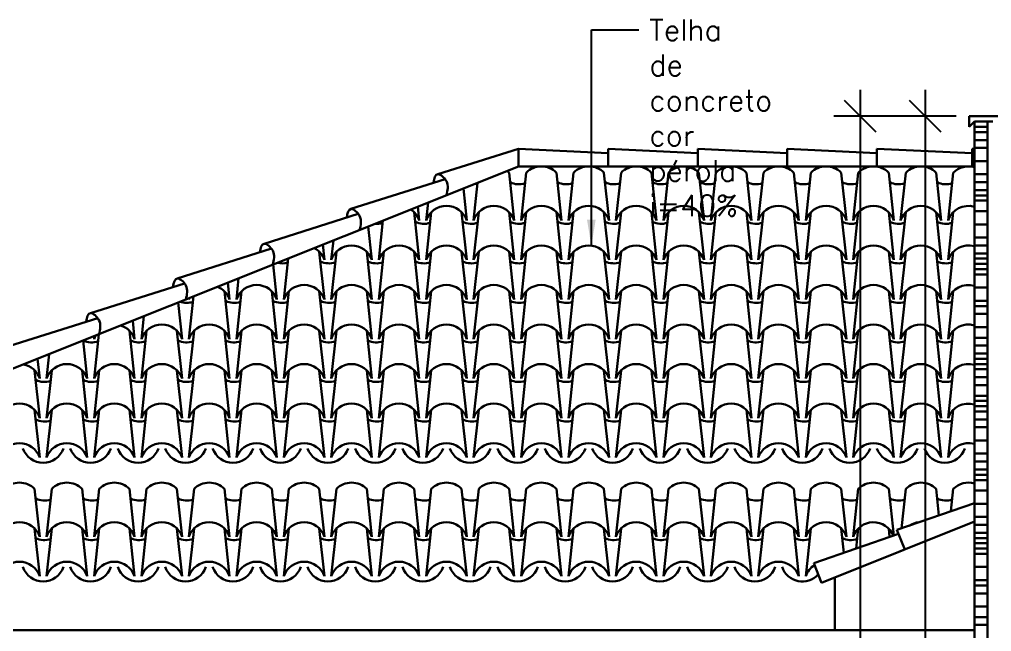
# Model space of a CAD drawing. Header units: millimetres. Extents: x -4228 to 27092, y -6721 to 984.
# Drawn here: x 5713.1 to 6081.9, y -4636.2 to -4404 of the extents above; entities that cross this region are included whole.
import ezdxf

# ---------------------------------------------------------------- set-up
doc = ezdxf.new("R2010")
doc.units = ezdxf.units.MM
doc.header["$LTSCALE"] = 50
doc.layers.get('0').update_dxf_attribs({"lineweight": 0})
for name, color, linetype in [('cobertura', 2, 'Continuous'), ('cota', 1, 'Continuous'), ('PAREDES3', 2, 'Continuous'), ('pedras', 2, 'Continuous'), ('PENA24', 24, 'Continuous'), ('QLEADER', 7, 'Continuous'), ('telhas', 3, 'Continuous')]:
    doc.layers.add(name, color=color, linetype=linetype)
doc.styles.add('ROMANS', font='romans.shx')
doc.dimstyles.new('1_50', dxfattribs={"dimscale": 0, "dimtxt": 8, "dimasz": 12, "dimexe": 10, "dimexo": 5, "dimgap": 4, "dimtad": 0, "dimdec": 0, "dimzin": 1, "dimdsep": 46, "dimtxsty": 'ROMANS', "dimblk": 'OBLIQUE', "dimcen": 10, "dimdle": 10, "dimclrd": 1, "dimclre": 1, "dimclrt": 7, "dimaunit": 1, "dimadec": 0, "dimazin": 0, "dimtm": 1e-09, "dimtfac": 1, "dimtdec": 0, "dimtmove": 2, "dimatfit": 3, "dimldrblk": 'OBLIQUE', "dimfxl": 1, "dimtolj": 1, "dimtzin": 0, "dimarcsym": 0})
doc.dimstyles.new('LEADER_50', dxfattribs={"dimscale": 0, "dimtxt": 8, "dimasz": 10, "dimexe": 10, "dimexo": 5, "dimgap": 4, "dimtad": 0, "dimdec": 0, "dimzin": 1, "dimdsep": 46, "dimtxsty": 'ROMANS', "dimcen": 10, "dimdle": 10, "dimclrd": 9, "dimclre": 9, "dimclrt": 7, "dimaunit": 1, "dimadec": 0, "dimazin": 0, "dimtm": 1e-09, "dimtfac": 1, "dimtdec": 0, "dimtmove": 2, "dimatfit": 3, "dimfxl": 1, "dimtolj": 1, "dimtzin": 0, "dimarcsym": 0})

# ---------------------------------------------------------------- blocks, each defined once
blk = doc.blocks.new('_OBLIQUE')
at = {"color": 0, "linetype": 'ByBlock'}
blk.add_line((-0.5, -0.5), (0.5, 0.5), dxfattribs=at)
blk = doc.blocks.new('*D108')
at = {"layer": 'cota', "color": 1, "linetype": 'Continuous', "lineweight": -2}
for p, q in [((6056.78, -4430.71), (6056.78, -4696.42)), ((6068.44, -4440.71), (6046.78, -4440.71)), ((6056.78, -4990.71), (6056.78, -4724.99)), ((6070.44, -4980.71), (6046.78, -4980.71))]:
    blk.add_line(p, q, dxfattribs=at)
at = {"layer": 'Defpoints', "color": 0, "linetype": 'Continuous', "lineweight": 30}
for p in [(6073.44, -4440.71), (6056.78, -4980.71), (6075.44, -4980.71)]:
    blk.add_point(p, dxfattribs=at)
at = {"layer": 'cota', "color": 1, "linetype": 'Continuous', "lineweight": -2, "xscale": 12, "yscale": 12, "zscale": 12}
for p, rotation in [((6056.78, -4440.71), 90), ((6056.78, -4980.71), 270)]:
    blk.add_blockref('_OBLIQUE', p, dxfattribs=dict(at, rotation=rotation))
at = {"layer": 'cota', "color": 7, "linetype": 'Continuous', "lineweight": 30, "insert": (6056.78, -4710.71), "char_height": 8, "attachment_point": 5, "rotation": 90, "style": 'ROMANS'}
blk.add_mtext('\\A1;540', dxfattribs=at)
blk = doc.blocks.new('*D109')
at = {"layer": 'cota', "color": 1, "linetype": 'Continuous', "lineweight": -2}
for p, q in [((6032.11, -4430.71), (6032.11, -4836.42)), ((6065.44, -4440.71), (6022.11, -4440.71)), ((6032.11, -5270.71), (6032.11, -4864.99)), ((6092.44, -5260.71), (6022.11, -5260.71))]:
    blk.add_line(p, q, dxfattribs=at)
at = {"layer": 'Defpoints', "color": 0, "linetype": 'Continuous', "lineweight": 30}
for p in [(6032.11, -4440.71), (6070.44, -4440.71), (6097.44, -5260.71)]:
    blk.add_point(p, dxfattribs=at)
at = {"layer": 'cota', "color": 1, "linetype": 'Continuous', "lineweight": -2, "xscale": 12, "yscale": 12, "zscale": 12}
for p, rotation in [((6032.11, -4440.71), 90), ((6032.11, -5260.71), 270)]:
    blk.add_blockref('_OBLIQUE', p, dxfattribs=dict(at, rotation=rotation))
at = {"layer": 'cota', "color": 7, "linetype": 'Continuous', "lineweight": 30, "insert": (6032.11, -4850.71), "char_height": 8, "attachment_point": 5, "rotation": 90, "style": 'ROMANS'}
blk.add_mtext('\\A1;820', dxfattribs=at)

msp = doc.modelspace()

# ---------------------------------------------------------------- linework, layer by layer
at = {"layer": 'cobertura', "color": 3, "linetype": 'Continuous', "lineweight": 30}
msp.add_line((6022.44, -4635.71), (5512.44, -4635.71), dxfattribs=at)
at = {"layer": 'PAREDES3', "linetype": 'Continuous', "lineweight": 30}
for p, q in [((6073.44, -4440.71), (6099.44, -4440.71)), ((6073.44, -4440.71), (6073.44, -4444.71)), ((6073.44, -4444.71), (6075.44, -4442.71)), ((6075.44, -4442.71), (6075.44, -4980.71)), ((6075.44, -4442.71), (6080.44, -4442.71)), ((6075.44, -4442.71), (6082.44, -4442.71)), ((6080.44, -4442.71), (6080.44, -4980.71)), ((6022.44, -4615.71), (6075.44, -4594.51)), ((6022.44, -4635.71), (6022.44, -4615.71)), ((6022.44, -4635.71), (6075.44, -4635.71))]:
    msp.add_line(p, q, dxfattribs=at)
at = {"layer": 'pedras', "color": 55, "linetype": 'Continuous', "lineweight": 30}
for p, q in [((6075.44, -4442.71), (6080.44, -4442.71)), ((6075.44, -4444.71), (6080.44, -4444.71)), ((6075.44, -4446.71), (6080.44, -4446.71)), ((6075.44, -4449.71), (6080.44, -4449.71)), ((6075.44, -4452.71), (6080.44, -4452.71)), ((6075.44, -4457.71), (6080.44, -4457.71)), ((6075.44, -4462.71), (6080.44, -4462.71)), ((6075.44, -4465.71), (6080.44, -4465.71)), ((6075.44, -4468.71), (6080.44, -4468.71)), ((6075.44, -4470.71), (6080.44, -4470.71)), ((6075.44, -4472.71), (6080.44, -4472.71)), ((6075.44, -4476.71), (6080.44, -4476.71)), ((6075.44, -4481.71), (6080.44, -4481.71)), ((6075.44, -4486.71), (6080.44, -4486.71)), ((6075.44, -4489.71), (6080.44, -4489.71)), ((6075.44, -4492.71), (6080.44, -4492.71)), ((6075.44, -4494.71), (6080.44, -4494.71)), ((6075.44, -4496.71), (6080.44, -4496.71)), ((6075.44, -4498.71), (6080.44, -4498.71)), ((6075.44, -4500.71), (6080.44, -4500.71)), ((6075.44, -4505.71), (6080.44, -4505.71)), ((6075.44, -4510.71), (6080.44, -4510.71)), ((6075.44, -4512.71), (6080.44, -4512.71)), ((6075.44, -4515.71), (6080.44, -4515.71)), ((6075.44, -4520.71), (6080.44, -4520.71)), ((6075.44, -4524.71), (6080.44, -4524.71)), ((6075.44, -4527.71), (6080.44, -4527.71)), ((6075.44, -4530.71), (6080.44, -4530.71)), ((6075.44, -4532.71), (6080.44, -4532.71)), ((6075.44, -4534.71), (6080.44, -4534.71)), ((6075.44, -4536.71), (6080.44, -4536.71)), ((6075.44, -4539.71), (6080.44, -4539.71)), ((6075.44, -4542.71), (6080.44, -4542.71)), ((6075.44, -4546.71), (6080.44, -4546.71)), ((6075.44, -4548.71), (6080.44, -4548.71)), ((6075.44, -4550.71), (6080.44, -4550.71)), ((6075.44, -4552.71), (6080.44, -4552.71)), ((6075.44, -4555.71), (6080.44, -4555.71)), ((6075.44, -4558.71), (6080.44, -4558.71)), ((6075.44, -4563.71), (6080.44, -4563.71)), ((6075.44, -4568.71), (6080.44, -4568.71)), ((6075.44, -4571.71), (6080.44, -4571.71)), ((6075.44, -4574.71), (6080.44, -4574.71)), ((6075.44, -4576.71), (6080.44, -4576.71)), ((6075.44, -4578.71), (6080.44, -4578.71)), ((6075.44, -4582.71), (6080.44, -4582.71)), ((6075.44, -4587.71), (6080.44, -4587.71)), ((6075.44, -4592.71), (6080.44, -4592.71)), ((6075.44, -4595.71), (6080.44, -4595.71)), ((6075.44, -4598.71), (6080.44, -4598.71)), ((6075.44, -4600.71), (6080.44, -4600.71)), ((6075.44, -4602.71), (6080.44, -4602.71)), ((6075.44, -4604.71), (6080.44, -4604.71)), ((6075.44, -4606.71), (6080.44, -4606.71)), ((6075.44, -4611.71), (6080.44, -4611.71)), ((6075.44, -4616.71), (6080.44, -4616.71)), ((6075.44, -4618.71), (6080.44, -4618.71)), ((6075.44, -4621.71), (6080.44, -4621.71)), ((6075.44, -4626.71), (6080.44, -4626.71)), ((6075.44, -4630.71), (6080.44, -4630.71)), ((6075.44, -4633.71), (6080.44, -4633.71))]:
    msp.add_line(p, q, dxfattribs=at)
at = {"layer": 'PENA24', "color": 3, "lineweight": 30}
for p, q in [((5898.9, -4462.1), (5900.84, -4480.21)), ((5905.38, -4462.1), (5903.44, -4480.21)), ((5916.9, -4462.1), (5918.84, -4480.21)), ((5923.38, -4462.1), (5921.44, -4480.21)), ((5934.9, -4462.1), (5936.84, -4480.21)), ((5941.38, -4462.1), (5939.44, -4480.21)), ((5952.9, -4462.1), (5954.84, -4480.21)), ((5959.38, -4462.1), (5957.44, -4480.21)), ((5970.9, -4462.1), (5972.84, -4480.21)), ((5977.38, -4462.1), (5975.44, -4480.21)), ((5988.9, -4462.1), (5990.84, -4480.21)), ((5995.38, -4462.1), (5993.44, -4480.21)), ((6006.9, -4462.1), (6008.84, -4480.21)), ((6013.38, -4462.1), (6011.44, -4480.21)), ((6024.9, -4462.1), (6026.84, -4480.21)), ((6031.38, -4462.1), (6029.44, -4480.21)), ((6042.9, -4462.1), (6044.84, -4480.21)), ((6049.38, -4462.1), (6047.44, -4480.21)), ((6060.9, -4462.1), (6062.84, -4480.21)), ((6067.38, -4462.1), (6065.44, -4480.21)), ((5886.97, -4465.9), (5885.44, -4480.21)), ((5881.54, -4468.07), (5882.84, -4480.21)), ((5864.28, -4474.97), (5864.84, -4480.21)), ((5868.17, -4473.42), (5867.44, -4480.21)), ((5851.04, -4480.27), (5849.44, -4495.21)), ((5862.9, -4477.1), (5864.84, -4495.21)), ((5869.38, -4477.1), (5867.44, -4495.21)), ((5880.9, -4477.1), (5882.84, -4495.21)), ((5887.38, -4477.1), (5885.44, -4495.21)), ((5898.9, -4477.1), (5900.84, -4495.21)), ((5905.38, -4477.1), (5903.44, -4495.21)), ((5916.9, -4477.1), (5918.84, -4495.21)), ((5923.38, -4477.1), (5921.44, -4495.21)), ((5934.9, -4477.1), (5936.84, -4495.21)), ((5941.38, -4477.1), (5939.44, -4495.21)), ((5952.9, -4477.1), (5954.84, -4495.21)), ((5959.38, -4477.1), (5957.44, -4495.21)), ((5970.9, -4477.1), (5972.84, -4495.21)), ((5977.38, -4477.1), (5975.44, -4495.21)), ((5988.9, -4477.1), (5990.84, -4495.21)), ((5995.38, -4477.1), (5993.44, -4495.21)), ((6006.9, -4477.1), (6008.84, -4495.21)), ((6013.38, -4477.1), (6011.44, -4495.21)), ((6024.9, -4477.1), (6026.84, -4495.21)), ((6031.38, -4477.1), (6029.44, -4495.21)), ((6042.9, -4477.1), (6044.84, -4495.21)), ((6049.38, -4477.1), (6047.44, -4495.21)), ((6060.9, -4477.1), (6062.84, -4495.21)), ((6067.38, -4477.1), (6065.44, -4495.21)), ((5845.48, -4482.49), (5846.84, -4495.21)), ((5832.24, -4487.79), (5831.44, -4495.21)), ((5828.22, -4489.4), (5828.84, -4495.21)), ((5815.11, -4494.64), (5813.44, -4510.21)), ((5826.9, -4492.1), (5828.84, -4510.21)), ((5833.38, -4492.1), (5831.44, -4510.21)), ((5844.9, -4492.1), (5846.84, -4510.21)), ((5851.38, -4492.1), (5849.44, -4510.21)), ((5862.9, -4492.1), (5864.84, -4510.21)), ((5869.38, -4492.1), (5867.44, -4510.21)), ((5880.9, -4492.1), (5882.84, -4510.21)), ((5887.38, -4492.1), (5885.44, -4510.21)), ((5898.9, -4492.1), (5900.84, -4510.21)), ((5905.38, -4492.1), (5903.44, -4510.21)), ((5916.9, -4492.1), (5918.84, -4510.21)), ((5923.38, -4492.1), (5921.44, -4510.21)), ((5934.9, -4492.1), (5936.84, -4510.21)), ((5941.38, -4492.1), (5939.44, -4510.21)), ((5952.9, -4492.1), (5954.84, -4510.21)), ((5959.38, -4492.1), (5957.44, -4510.21)), ((5970.9, -4492.1), (5972.84, -4510.21)), ((5977.38, -4492.1), (5975.44, -4510.21)), ((5988.9, -4492.1), (5990.84, -4510.21)), ((5995.38, -4492.1), (5993.44, -4510.21)), ((6006.9, -4492.1), (6008.84, -4510.21)), ((6013.38, -4492.1), (6011.44, -4510.21)), ((6024.9, -4492.1), (6026.84, -4510.21)), ((6031.38, -4492.1), (6029.44, -4510.21)), ((6042.9, -4492.1), (6044.84, -4510.21)), ((6049.38, -4492.1), (6047.44, -4510.21)), ((6060.9, -4492.1), (6062.84, -4510.21)), ((6067.38, -4492.1), (6065.44, -4510.21)), ((5809.42, -4496.92), (5810.84, -4510.21)), ((5796.3, -4502.16), (5795.44, -4510.21)), ((5792.16, -4503.82), (5792.84, -4510.21)), ((5779.17, -4509.01), (5777.44, -4525.21)), ((5777.5, -4509.69), (5777.44, -4510.21)), ((5790.9, -4507.1), (5792.84, -4525.21)), ((5797.38, -4507.1), (5795.44, -4525.21)), ((5808.9, -4507.1), (5810.84, -4525.21)), ((5815.38, -4507.1), (5813.44, -4525.21)), ((5826.9, -4507.1), (5828.84, -4525.21)), ((5833.38, -4507.1), (5831.44, -4525.21)), ((5844.9, -4507.1), (5846.84, -4525.21)), ((5851.38, -4507.1), (5849.44, -4525.21)), ((5862.9, -4507.1), (5864.84, -4525.21)), ((5869.38, -4507.1), (5867.44, -4525.21)), ((5880.9, -4507.1), (5882.84, -4525.21)), ((5887.38, -4507.1), (5885.44, -4525.21)), ((5898.9, -4507.1), (5900.84, -4525.21)), ((5905.38, -4507.1), (5903.44, -4525.21)), ((5916.9, -4507.1), (5918.84, -4525.21)), ((5923.38, -4507.1), (5921.44, -4525.21)), ((5934.9, -4507.1), (5936.84, -4525.21)), ((5941.38, -4507.1), (5939.44, -4525.21)), ((5952.9, -4507.1), (5954.84, -4525.21)), ((5959.38, -4507.1), (5957.44, -4525.21)), ((5970.9, -4507.1), (5972.84, -4525.21)), ((5977.38, -4507.1), (5975.44, -4525.21)), ((5988.9, -4507.1), (5990.84, -4525.21)), ((5995.38, -4507.1), (5993.44, -4525.21)), ((6006.9, -4507.1), (6008.84, -4525.21)), ((6013.38, -4507.1), (6011.44, -4525.21)), ((6024.9, -4507.1), (6026.84, -4525.21)), ((6031.38, -4507.1), (6029.44, -4525.21)), ((6042.9, -4507.1), (6044.84, -4525.21)), ((6049.38, -4507.1), (6047.44, -4525.21)), ((6060.9, -4507.1), (6062.84, -4525.21)), ((6067.38, -4507.1), (6065.44, -4525.21)), ((5773.36, -4511.34), (5774.84, -4525.21)), ((5760.37, -4516.54), (5759.44, -4525.21)), ((5756.1, -4518.25), (5756.84, -4525.21)), ((5743.24, -4523.39), (5741.44, -4540.21)), ((5741.56, -4524.06), (5741.44, -4525.21)), ((5754.9, -4522.1), (5756.84, -4540.21)), ((5761.38, -4522.1), (5759.44, -4540.21)), ((5772.9, -4522.1), (5774.84, -4540.21)), ((5779.38, -4522.1), (5777.44, -4540.21)), ((5790.9, -4522.1), (5792.84, -4540.21)), ((5797.38, -4522.1), (5795.44, -4540.21)), ((5808.9, -4522.1), (5810.84, -4540.21)), ((5815.38, -4522.1), (5813.44, -4540.21)), ((5826.9, -4522.1), (5828.84, -4540.21)), ((5833.38, -4522.1), (5831.44, -4540.21)), ((5844.9, -4522.1), (5846.84, -4540.21)), ((5851.38, -4522.1), (5849.44, -4540.21)), ((5862.9, -4522.1), (5864.84, -4540.21)), ((5869.38, -4522.1), (5867.44, -4540.21)), ((5880.9, -4522.1), (5882.84, -4540.21)), ((5887.38, -4522.1), (5885.44, -4540.21)), ((5898.9, -4522.1), (5900.84, -4540.21)), ((5905.38, -4522.1), (5903.44, -4540.21)), ((5916.9, -4522.1), (5918.84, -4540.21)), ((5923.38, -4522.1), (5921.44, -4540.21)), ((5934.9, -4522.1), (5936.84, -4540.21)), ((5941.38, -4522.1), (5939.44, -4540.21)), ((5952.9, -4522.1), (5954.84, -4540.21)), ((5959.38, -4522.1), (5957.44, -4540.21)), ((5970.9, -4522.1), (5972.84, -4540.21)), ((5977.38, -4522.1), (5975.44, -4540.21)), ((5988.9, -4522.1), (5990.84, -4540.21)), ((5995.38, -4522.1), (5993.44, -4540.21)), ((6006.9, -4522.1), (6008.84, -4540.21)), ((6013.38, -4522.1), (6011.44, -4540.21)), ((6024.9, -4522.1), (6026.84, -4540.21)), ((6031.38, -4522.1), (6029.44, -4540.21)), ((6042.9, -4522.1), (6044.84, -4540.21)), ((6049.38, -4522.1), (6047.44, -4540.21)), ((6060.9, -4522.1), (6062.84, -4540.21)), ((6067.38, -4522.1), (6065.44, -4540.21)), ((5737.3, -4525.75), (5738.84, -4540.21)), ((5738.84, -4525.15), (5738.84, -4525.21)), ((5724.44, -4530.91), (5723.44, -4540.21)), ((5720.04, -4532.67), (5720.84, -4540.21)), ((5718.9, -4537.1), (5720.84, -4555.21)), ((5725.38, -4537.1), (5723.44, -4555.21)), ((5736.9, -4537.1), (5738.84, -4555.21)), ((5743.38, -4537.1), (5741.44, -4555.21)), ((5754.9, -4537.1), (5756.84, -4555.21)), ((5761.38, -4537.1), (5759.44, -4555.21)), ((5772.9, -4537.1), (5774.84, -4555.21)), ((5779.38, -4537.1), (5777.44, -4555.21)), ((5790.9, -4537.1), (5792.84, -4555.21)), ((5797.38, -4537.1), (5795.44, -4555.21)), ((5808.9, -4537.1), (5810.84, -4555.21)), ((5815.38, -4537.1), (5813.44, -4555.21)), ((5826.9, -4537.1), (5828.84, -4555.21)), ((5833.38, -4537.1), (5831.44, -4555.21)), ((5844.9, -4537.1), (5846.84, -4555.21)), ((5851.38, -4537.1), (5849.44, -4555.21)), ((5862.9, -4537.1), (5864.84, -4555.21)), ((5869.38, -4537.1), (5867.44, -4555.21)), ((5880.9, -4537.1), (5882.84, -4555.21)), ((5887.38, -4537.1), (5885.44, -4555.21)), ((5898.9, -4537.1), (5900.84, -4555.21)), ((5905.38, -4537.1), (5903.44, -4555.21)), ((5916.9, -4537.1), (5918.84, -4555.21)), ((5923.38, -4537.1), (5921.44, -4555.21)), ((5934.9, -4537.1), (5936.84, -4555.21)), ((5941.38, -4537.1), (5939.44, -4555.21)), ((5952.9, -4537.1), (5954.84, -4555.21)), ((5959.38, -4537.1), (5957.44, -4555.21)), ((5970.9, -4537.1), (5972.84, -4555.21)), ((5977.38, -4537.1), (5975.44, -4555.21)), ((5988.9, -4537.1), (5990.84, -4555.21)), ((5995.38, -4537.1), (5993.44, -4555.21)), ((6006.9, -4537.1), (6008.84, -4555.21)), ((6013.38, -4537.1), (6011.44, -4555.21)), ((6024.9, -4537.1), (6026.84, -4555.21)), ((6031.38, -4537.1), (6029.44, -4555.21)), ((6042.9, -4537.1), (6044.84, -4555.21)), ((6049.38, -4537.1), (6047.44, -4555.21)), ((6060.9, -4537.1), (6062.84, -4555.21)), ((6067.38, -4537.1), (6065.44, -4555.21)), ((5718.9, -4552.1), (5720.84, -4570.21)), ((5725.38, -4552.1), (5723.44, -4570.21)), ((5736.9, -4552.1), (5738.84, -4570.21)), ((5743.38, -4552.1), (5741.44, -4570.21)), ((5754.9, -4552.1), (5756.84, -4570.21)), ((5761.38, -4552.1), (5759.44, -4570.21)), ((5772.9, -4552.1), (5774.84, -4570.21)), ((5779.38, -4552.1), (5777.44, -4570.21)), ((5790.9, -4552.1), (5792.84, -4570.21)), ((5797.38, -4552.1), (5795.44, -4570.21)), ((5808.9, -4552.1), (5810.84, -4570.21)), ((5815.38, -4552.1), (5813.44, -4570.21)), ((5826.9, -4552.1), (5828.84, -4570.21)), ((5833.38, -4552.1), (5831.44, -4570.21)), ((5844.9, -4552.1), (5846.84, -4570.21)), ((5851.38, -4552.1), (5849.44, -4570.21)), ((5862.9, -4552.1), (5864.84, -4570.21)), ((5869.38, -4552.1), (5867.44, -4570.21)), ((5880.9, -4552.1), (5882.84, -4570.21)), ((5887.38, -4552.1), (5885.44, -4570.21)), ((5898.9, -4552.1), (5900.84, -4570.21)), ((5905.38, -4552.1), (5903.44, -4570.21)), ((5916.9, -4552.1), (5918.84, -4570.21)), ((5923.38, -4552.1), (5921.44, -4570.21)), ((5934.9, -4552.1), (5936.84, -4570.21)), ((5941.38, -4552.1), (5939.44, -4570.21)), ((5952.9, -4552.1), (5954.84, -4570.21)), ((5959.38, -4552.1), (5957.44, -4570.21)), ((5970.9, -4552.1), (5972.84, -4570.21)), ((5977.38, -4552.1), (5975.44, -4570.21)), ((5988.9, -4552.1), (5990.84, -4570.21)), ((5995.38, -4552.1), (5993.44, -4570.21)), ((6006.9, -4552.1), (6008.84, -4570.21)), ((6013.38, -4552.1), (6011.44, -4570.21)), ((6024.9, -4552.1), (6026.84, -4570.21)), ((6031.38, -4552.1), (6029.44, -4570.21)), ((6042.9, -4552.1), (6044.84, -4570.21)), ((6049.38, -4552.1), (6047.44, -4570.21)), ((6060.9, -4552.1), (6062.84, -4570.21)), ((6067.38, -4552.1), (6065.44, -4570.21)), ((5718.9, -4582.1), (5720.84, -4600.21)), ((5725.38, -4582.1), (5723.44, -4600.21)), ((5736.9, -4582.1), (5738.84, -4600.21)), ((5743.38, -4582.1), (5741.44, -4600.21)), ((5754.9, -4582.1), (5756.84, -4600.21)), ((5761.38, -4582.1), (5759.44, -4600.21)), ((5772.9, -4582.1), (5774.84, -4600.21)), ((5779.38, -4582.1), (5777.44, -4600.21)), ((5790.9, -4582.1), (5792.84, -4600.21)), ((5797.38, -4582.1), (5795.44, -4600.21)), ((5808.9, -4582.1), (5810.84, -4600.21)), ((5815.38, -4582.1), (5813.44, -4600.21)), ((5826.9, -4582.1), (5828.84, -4600.21)), ((5833.38, -4582.1), (5831.44, -4600.21)), ((5844.9, -4582.1), (5846.84, -4600.21)), ((5851.38, -4582.1), (5849.44, -4600.21)), ((5862.9, -4582.1), (5864.84, -4600.21)), ((5869.38, -4582.1), (5867.44, -4600.21)), ((5880.9, -4582.1), (5882.84, -4600.21)), ((5887.38, -4582.1), (5885.44, -4600.21)), ((5898.9, -4582.1), (5900.84, -4600.21)), ((5905.38, -4582.1), (5903.44, -4600.21)), ((5916.9, -4582.1), (5918.84, -4600.21)), ((5923.38, -4582.1), (5921.44, -4600.21)), ((5934.9, -4582.1), (5936.84, -4600.21)), ((5941.38, -4582.1), (5939.44, -4600.21)), ((5952.9, -4582.1), (5954.84, -4600.21)), ((5959.38, -4582.1), (5957.44, -4600.21)), ((5970.9, -4582.1), (5972.84, -4600.21)), ((5977.38, -4582.1), (5975.44, -4600.21)), ((5988.9, -4582.1), (5990.84, -4600.21)), ((5995.38, -4582.1), (5993.44, -4600.21)), ((6006.9, -4582.1), (6008.84, -4600.21)), ((6013.38, -4582.1), (6011.44, -4600.21)), ((6024.9, -4582.1), (6026.84, -4600.21)), ((6031.38, -4582.1), (6029.44, -4600.21)), ((6042.9, -4582.1), (6044.8, -4599.79)), ((6049.38, -4582.1), (6047.78, -4597.05)), ((6060.9, -4582.1), (6061.98, -4592.14)), ((6067.38, -4582.1), (6066.47, -4590.59)), ((5718.9, -4597.1), (5720.84, -4615.21)), ((5725.38, -4597.1), (5723.44, -4615.21)), ((5736.9, -4597.1), (5738.84, -4615.21)), ((5743.38, -4597.1), (5741.44, -4615.21)), ((5754.9, -4597.1), (5756.84, -4615.21)), ((5761.38, -4597.1), (5759.44, -4615.21)), ((5772.9, -4597.1), (5774.84, -4615.21)), ((5779.38, -4597.1), (5777.44, -4615.21)), ((5790.9, -4597.1), (5792.84, -4615.21)), ((5797.38, -4597.1), (5795.44, -4615.21)), ((5808.9, -4597.1), (5810.84, -4615.21)), ((5815.38, -4597.1), (5813.44, -4615.21)), ((5826.9, -4597.1), (5828.84, -4615.21)), ((5833.38, -4597.1), (5831.44, -4615.21)), ((5844.9, -4597.1), (5846.84, -4615.21)), ((5851.38, -4597.1), (5849.44, -4615.21)), ((5862.9, -4597.1), (5864.84, -4615.21)), ((5869.38, -4597.1), (5867.44, -4615.21)), ((5880.9, -4597.1), (5882.84, -4615.21)), ((5887.38, -4597.1), (5885.44, -4615.21)), ((5898.9, -4597.1), (5900.84, -4615.21)), ((5905.38, -4597.1), (5903.44, -4615.21)), ((5916.9, -4597.1), (5918.84, -4615.21)), ((5923.38, -4597.1), (5921.44, -4615.21)), ((5934.9, -4597.1), (5936.84, -4615.21)), ((5941.38, -4597.1), (5939.44, -4615.21)), ((5952.9, -4597.1), (5954.84, -4615.21)), ((5959.38, -4597.1), (5957.44, -4615.21)), ((5970.9, -4597.1), (5972.84, -4615.21)), ((5977.38, -4597.1), (5975.44, -4615.21)), ((5988.9, -4597.1), (5990.84, -4615.21)), ((5995.38, -4597.1), (5993.44, -4615.21)), ((6006.9, -4597.1), (6008.84, -4615.21)), ((6013.38, -4597.1), (6011.44, -4615.21)), ((6024.9, -4597.1), (6025.89, -4606.33)), ((6031.38, -4597.1), (6030.56, -4604.71)), ((6042.9, -4597.1), (6043.25, -4600.33))]:
    msp.add_line(p, q, dxfattribs=at)
for centre, radius, start, end in [((5893.14, -4467.85), 8.14, 44.9328, 52.0771), ((5911.14, -4467.85), 8.14, 44.9328, 135.0672), ((5929.14, -4467.85), 8.14, 44.9328, 135.0672), ((5947.14, -4467.85), 8.14, 44.9328, 135.0672), ((5965.14, -4467.85), 8.14, 44.9328, 135.0672), ((5983.14, -4467.85), 8.14, 44.9328, 135.0672), ((6001.14, -4467.85), 8.14, 44.9328, 135.0672), ((6019.14, -4467.85), 8.14, 44.9328, 135.0672), ((6037.14, -4467.85), 8.14, 44.9328, 135.0672), ((6055.14, -4467.85), 8.14, 44.9328, 135.0672), ((6073.14, -4467.85), 8.14, 73.5872, 135.0672), ((5902.57, -4459.07), 7.44, 243.9234, 288.6886), ((5920.57, -4459.07), 7.44, 243.9234, 288.6886), ((5938.57, -4459.07), 7.44, 243.9234, 288.6886), ((5956.57, -4459.07), 7.44, 243.9234, 288.6886), ((5974.57, -4459.07), 7.44, 243.9234, 288.6886), ((5992.57, -4459.07), 7.44, 243.9234, 288.6886), ((6010.57, -4459.07), 7.44, 243.9234, 288.6886), ((6028.57, -4459.07), 7.44, 243.9234, 288.6886), ((6046.57, -4459.07), 7.44, 243.9234, 288.6886), ((6064.57, -4459.07), 7.44, 243.9234, 288.6886), ((5884.57, -4459.07), 7.44, 278.2646, 288.6886), ((5857.14, -4482.85), 8.14, 18.9246, 56.733), ((5875.14, -4482.85), 8.14, 18.9246, 161.0754), ((5893.14, -4482.85), 8.14, 18.9246, 161.0754), ((5911.14, -4482.85), 8.14, 18.9246, 161.0754), ((5929.14, -4482.85), 8.14, 18.9246, 161.0754), ((5947.14, -4482.85), 8.14, 18.9246, 161.0754), ((5965.14, -4482.85), 8.14, 18.9246, 161.0754), ((5983.14, -4482.85), 8.14, 18.9246, 161.0754), ((6001.14, -4482.85), 8.14, 18.9246, 161.0754), ((6019.14, -4482.85), 8.14, 18.9246, 161.0754), ((6037.14, -4482.85), 8.14, 18.9246, 161.0754), ((6055.14, -4482.85), 8.14, 18.9246, 161.0754), ((6073.14, -4482.85), 8.14, 73.5872, 161.0754), ((5848.57, -4474.07), 7.44, 265.6124, 288.6886), ((5866.57, -4474.07), 7.44, 243.9234, 288.6886), ((5884.57, -4474.07), 7.44, 243.9234, 288.6886), ((5902.57, -4474.07), 7.44, 243.9234, 288.6886), ((5920.57, -4474.07), 7.44, 243.9234, 288.6886), ((5938.57, -4474.07), 7.44, 243.9234, 288.6886), ((5956.57, -4474.07), 7.44, 243.9234, 288.6886), ((5974.57, -4474.07), 7.44, 243.9234, 288.6886), ((5992.57, -4474.07), 7.44, 243.9234, 288.6886), ((6010.57, -4474.07), 7.44, 243.9234, 288.6886), ((6010.57, -4474.07), 7.44, 243.9234, 288.6886), ((6028.57, -4474.07), 7.44, 243.9234, 288.6886), ((6028.57, -4474.07), 7.44, 243.9234, 288.6886), ((6046.57, -4474.07), 7.44, 243.9234, 288.6886), ((6046.57, -4474.07), 7.44, 243.9234, 288.6886), ((6064.57, -4474.07), 7.44, 243.9234, 288.6886), ((6064.57, -4474.07), 7.44, 243.9234, 288.6886), ((5821.14, -4497.85), 8.14, 18.9246, 61.6706), ((5839.14, -4497.85), 8.14, 18.9246, 161.0754), ((5857.14, -4497.85), 8.14, 18.9246, 161.0754), ((5875.14, -4497.85), 8.14, 18.9246, 161.0754), ((5893.14, -4497.85), 8.14, 18.9246, 161.0754), ((5911.14, -4497.85), 8.14, 18.9246, 161.0754), ((5929.14, -4497.85), 8.14, 18.9246, 161.0754), ((5947.14, -4497.85), 8.14, 18.9246, 161.0754), ((5965.14, -4497.85), 8.14, 18.9246, 161.0754), ((5983.14, -4497.85), 8.14, 18.9246, 161.0754), ((6001.14, -4497.85), 8.14, 18.9246, 161.0754), ((6019.14, -4497.85), 8.14, 18.9246, 161.0754), ((6037.14, -4497.85), 8.14, 18.9246, 161.0754), ((6055.14, -4497.85), 8.14, 18.9246, 161.0754), ((6073.14, -4497.85), 8.14, 73.5872, 161.0754), ((5812.57, -4489.07), 7.44, 257.1338, 288.6886), ((5830.57, -4489.07), 7.44, 243.9234, 288.6886), ((5848.57, -4489.07), 7.44, 243.9234, 288.6886), ((5866.57, -4489.07), 7.44, 243.9234, 288.6886), ((5884.57, -4489.07), 7.44, 243.9234, 288.6886), ((5902.57, -4489.07), 7.44, 243.9234, 288.6886), ((5920.57, -4489.07), 7.44, 243.9234, 288.6886), ((5938.57, -4489.07), 7.44, 243.9234, 288.6886), ((5956.57, -4489.07), 7.44, 243.9234, 288.6886), ((5974.57, -4489.07), 7.44, 243.9234, 288.6886), ((5992.57, -4489.07), 7.44, 243.9234, 288.6886), ((6010.57, -4489.07), 7.44, 243.9234, 288.6886), ((6010.57, -4489.07), 7.44, 243.9234, 288.6886), ((6028.57, -4489.07), 7.44, 243.9234, 288.6886), ((6028.57, -4489.07), 7.44, 243.9234, 288.6886), ((6046.57, -4489.07), 7.44, 243.9234, 288.6886), ((6046.57, -4489.07), 7.44, 243.9234, 288.6886), ((6064.57, -4489.07), 7.44, 243.9234, 288.6886), ((6064.57, -4489.07), 7.44, 243.9234, 288.6886), ((5785.14, -4512.85), 8.14, 18.9246, 66.9936), ((5803.14, -4512.85), 8.14, 18.9246, 161.0754), ((5821.14, -4512.85), 8.14, 18.9246, 161.0754), ((5839.14, -4512.85), 8.14, 18.9246, 161.0754), ((5857.14, -4512.85), 8.14, 18.9246, 161.0754), ((5875.14, -4512.85), 8.14, 18.9246, 161.0754), ((5893.14, -4512.85), 8.14, 18.9246, 161.0754), ((5911.14, -4512.85), 8.14, 18.9246, 161.0754), ((5929.14, -4512.85), 8.14, 18.9246, 161.0754), ((5947.14, -4512.85), 8.14, 18.9246, 161.0754), ((5965.14, -4512.85), 8.14, 18.9246, 161.0754), ((5983.14, -4512.85), 8.14, 18.9246, 161.0754), ((6001.14, -4512.85), 8.14, 18.9246, 161.0754), ((6019.14, -4512.85), 8.14, 18.9246, 161.0754), ((6037.14, -4512.85), 8.14, 18.9246, 161.0754), ((6055.14, -4512.85), 8.14, 18.9246, 161.0754), ((6073.14, -4512.85), 8.14, 73.5872, 161.0754), ((5785.14, -4512.85), 8.14, 156.6092, 161.0754), ((5776.57, -4504.07), 7.44, 250.1833, 288.6886), ((5776.57, -4504.07), 7.44, 250.1833, 288.6886), ((5794.57, -4504.07), 7.44, 243.9234, 288.6886), ((5812.57, -4504.07), 7.44, 243.9234, 288.6886), ((5830.57, -4504.07), 7.44, 243.9234, 288.6886), ((5848.57, -4504.07), 7.44, 243.9234, 288.6886), ((5866.57, -4504.07), 7.44, 243.9234, 288.6886), ((5884.57, -4504.07), 7.44, 243.9234, 288.6886), ((5902.57, -4504.07), 7.44, 243.9234, 288.6886), ((5920.57, -4504.07), 7.44, 243.9234, 288.6886), ((5938.57, -4504.07), 7.44, 243.9234, 288.6886), ((5956.57, -4504.07), 7.44, 243.9234, 288.6886), ((5974.57, -4504.07), 7.44, 243.9234, 288.6886), ((5992.57, -4504.07), 7.44, 243.9234, 288.6886), ((6010.57, -4504.07), 7.44, 243.9234, 288.6886), ((6010.57, -4504.07), 7.44, 243.9234, 288.6886), ((6028.57, -4504.07), 7.44, 243.9234, 288.6886), ((6028.57, -4504.07), 7.44, 243.9234, 288.6886), ((6046.57, -4504.07), 7.44, 243.9234, 288.6886), ((6046.57, -4504.07), 7.44, 243.9234, 288.6886), ((6064.57, -4504.07), 7.44, 243.9234, 288.6886), ((6064.57, -4504.07), 7.44, 243.9234, 288.6886), ((5749.14, -4527.85), 8.14, 18.9246, 72.8713), ((5767.14, -4527.85), 8.14, 18.9246, 161.0754), ((5785.14, -4527.85), 8.14, 18.9246, 161.0754), ((5803.14, -4527.85), 8.14, 18.9246, 161.0754), ((5821.14, -4527.85), 8.14, 18.9246, 161.0754), ((5839.14, -4527.85), 8.14, 18.9246, 161.0754), ((5857.14, -4527.85), 8.14, 18.9246, 161.0754), ((5875.14, -4527.85), 8.14, 18.9246, 161.0754), ((5893.14, -4527.85), 8.14, 18.9246, 161.0754), ((5911.14, -4527.85), 8.14, 18.9246, 161.0754), ((5929.14, -4527.85), 8.14, 18.9246, 161.0754), ((5947.14, -4527.85), 8.14, 18.9246, 161.0754), ((5965.14, -4527.85), 8.14, 18.9246, 161.0754), ((5983.14, -4527.85), 8.14, 18.9246, 161.0754), ((6001.14, -4527.85), 8.14, 18.9246, 161.0754), ((6019.14, -4527.85), 8.14, 18.9246, 161.0754), ((6037.14, -4527.85), 8.14, 18.9246, 161.0754), ((6055.14, -4527.85), 8.14, 18.9246, 161.0754), ((6073.14, -4527.85), 8.14, 73.5872, 161.0754), ((5749.14, -4527.85), 8.14, 150.7315, 161.0754), ((5740.57, -4519.07), 7.44, 243.9234, 288.6886), ((5740.57, -4519.07), 7.44, 243.9234, 288.6886), ((5731.14, -4527.85), 8.14, 18.9246, 19.3172), ((5758.57, -4519.07), 7.44, 243.9234, 288.6886), ((5758.57, -4519.07), 7.44, 243.9234, 288.6886), ((5776.57, -4519.07), 7.44, 243.9234, 288.6886), ((5776.57, -4519.07), 7.44, 243.9234, 288.6886), ((5794.57, -4519.07), 7.44, 243.9234, 288.6886), ((5812.57, -4519.07), 7.44, 243.9234, 288.6886), ((5830.57, -4519.07), 7.44, 243.9234, 288.6886), ((5848.57, -4519.07), 7.44, 243.9234, 288.6886), ((5866.57, -4519.07), 7.44, 243.9234, 288.6886), ((5884.57, -4519.07), 7.44, 243.9234, 288.6886), ((5902.57, -4519.07), 7.44, 243.9234, 288.6886), ((5920.57, -4519.07), 7.44, 243.9234, 288.6886), ((5938.57, -4519.07), 7.44, 243.9234, 288.6886), ((5956.57, -4519.07), 7.44, 243.9234, 288.6886), ((5974.57, -4519.07), 7.44, 243.9234, 288.6886), ((5992.57, -4519.07), 7.44, 243.9234, 288.6886), ((6010.57, -4519.07), 7.44, 243.9234, 288.6886), ((6010.57, -4519.07), 7.44, 243.9234, 288.6886), ((6028.57, -4519.07), 7.44, 243.9234, 288.6886), ((6028.57, -4519.07), 7.44, 243.9234, 288.6886), ((6046.57, -4519.07), 7.44, 243.9234, 288.6886), ((6046.57, -4519.07), 7.44, 243.9234, 288.6886), ((6064.57, -4519.07), 7.44, 243.9234, 288.6886), ((6064.57, -4519.07), 7.44, 243.9234, 288.6886), ((5713.14, -4542.85), 8.14, 18.9246, 79.6184), ((5731.14, -4542.85), 8.14, 18.9246, 161.0754), ((5749.14, -4542.85), 8.14, 18.9246, 161.0754), ((5767.14, -4542.85), 8.14, 18.9246, 161.0754), ((5785.14, -4542.85), 8.14, 18.9246, 161.0754), ((5803.14, -4542.85), 8.14, 18.9246, 161.0754), ((5821.14, -4542.85), 8.14, 18.9246, 161.0754), ((5839.14, -4542.85), 8.14, 18.9246, 161.0754), ((5857.14, -4542.85), 8.14, 18.9246, 161.0754), ((5875.14, -4542.85), 8.14, 18.9246, 161.0754), ((5893.14, -4542.85), 8.14, 18.9246, 161.0754), ((5911.14, -4542.85), 8.14, 18.9246, 161.0754), ((5929.14, -4542.85), 8.14, 18.9246, 161.0754), ((5947.14, -4542.85), 8.14, 18.9246, 161.0754), ((5965.14, -4542.85), 8.14, 18.9246, 161.0754), ((5983.14, -4542.85), 8.14, 18.9246, 161.0754), ((6001.14, -4542.85), 8.14, 18.9246, 161.0754), ((6019.14, -4542.85), 8.14, 18.9246, 161.0754), ((6037.14, -4542.85), 8.14, 18.9246, 161.0754), ((6055.14, -4542.85), 8.14, 18.9246, 161.0754), ((6073.14, -4542.85), 8.14, 73.5872, 161.0754), ((5722.57, -4534.07), 7.44, 243.9234, 288.6886), ((5722.57, -4534.07), 7.44, 243.9234, 288.6886), ((5740.57, -4534.07), 7.44, 243.9234, 288.6886), ((5740.57, -4534.07), 7.44, 243.9234, 288.6886), ((5758.57, -4534.07), 7.44, 243.9234, 288.6886), ((5758.57, -4534.07), 7.44, 243.9234, 288.6886), ((5776.57, -4534.07), 7.44, 243.9234, 288.6886), ((5776.57, -4534.07), 7.44, 243.9234, 288.6886), ((5794.57, -4534.07), 7.44, 243.9234, 288.6886), ((5812.57, -4534.07), 7.44, 243.9234, 288.6886), ((5830.57, -4534.07), 7.44, 243.9234, 288.6886), ((5848.57, -4534.07), 7.44, 243.9234, 288.6886), ((5866.57, -4534.07), 7.44, 243.9234, 288.6886), ((5884.57, -4534.07), 7.44, 243.9234, 288.6886), ((5902.57, -4534.07), 7.44, 243.9234, 288.6886), ((5920.57, -4534.07), 7.44, 243.9234, 288.6886), ((5938.57, -4534.07), 7.44, 243.9234, 288.6886), ((5956.57, -4534.07), 7.44, 243.9234, 288.6886), ((5974.57, -4534.07), 7.44, 243.9234, 288.6886), ((5992.57, -4534.07), 7.44, 243.9234, 288.6886), ((6010.57, -4534.07), 7.44, 243.9234, 288.6886), ((6010.57, -4534.07), 7.44, 243.9234, 288.6886), ((6028.57, -4534.07), 7.44, 243.9234, 288.6886), ((6028.57, -4534.07), 7.44, 243.9234, 288.6886), ((6046.57, -4534.07), 7.44, 243.9234, 288.6886), ((6046.57, -4534.07), 7.44, 243.9234, 288.6886), ((6064.57, -4534.07), 7.44, 243.9234, 288.6886), ((6064.57, -4534.07), 7.44, 243.9234, 288.6886), ((5713.14, -4557.85), 8.14, 18.9246, 161.0754), ((5731.14, -4557.85), 8.14, 18.9246, 161.0754), ((5749.14, -4557.85), 8.14, 18.9246, 161.0754), ((5767.14, -4557.85), 8.14, 18.9246, 161.0754), ((5785.14, -4557.85), 8.14, 18.9246, 161.0754), ((5803.14, -4557.85), 8.14, 18.9246, 161.0754), ((5821.14, -4557.85), 8.14, 18.9246, 161.0754), ((5839.14, -4557.85), 8.14, 18.9246, 161.0754), ((5857.14, -4557.85), 8.14, 18.9246, 161.0754), ((5875.14, -4557.85), 8.14, 18.9246, 161.0754), ((5893.14, -4557.85), 8.14, 18.9246, 161.0754), ((5911.14, -4557.85), 8.14, 18.9246, 161.0754), ((5929.14, -4557.85), 8.14, 18.9246, 161.0754), ((5947.14, -4557.85), 8.14, 18.9246, 161.0754), ((5965.14, -4557.85), 8.14, 18.9246, 161.0754), ((5983.14, -4557.85), 8.14, 18.9246, 161.0754), ((6001.14, -4557.85), 8.14, 18.9246, 161.0754), ((6019.14, -4557.85), 8.14, 18.9246, 161.0754), ((6037.14, -4557.85), 8.14, 18.9246, 161.0754), ((6055.14, -4557.85), 8.14, 18.9246, 161.0754), ((6073.14, -4557.85), 8.14, 73.5872, 161.0754), ((5722.57, -4549.07), 7.44, 243.9234, 288.6886), ((5722.57, -4549.07), 7.44, 243.9234, 288.6886), ((5740.57, -4549.07), 7.44, 243.9234, 288.6886), ((5740.57, -4549.07), 7.44, 243.9234, 288.6886), ((5758.57, -4549.07), 7.44, 243.9234, 288.6886), ((5758.57, -4549.07), 7.44, 243.9234, 288.6886), ((5776.57, -4549.07), 7.44, 243.9234, 288.6886), ((5776.57, -4549.07), 7.44, 243.9234, 288.6886), ((5794.57, -4549.07), 7.44, 243.9234, 288.6886), ((5812.57, -4549.07), 7.44, 243.9234, 288.6886), ((5830.57, -4549.07), 7.44, 243.9234, 288.6886), ((5848.57, -4549.07), 7.44, 243.9234, 288.6886), ((5866.57, -4549.07), 7.44, 243.9234, 288.6886), ((5884.57, -4549.07), 7.44, 243.9234, 288.6886), ((5902.57, -4549.07), 7.44, 243.9234, 288.6886), ((5920.57, -4549.07), 7.44, 243.9234, 288.6886), ((5938.57, -4549.07), 7.44, 243.9234, 288.6886), ((5956.57, -4549.07), 7.44, 243.9234, 288.6886), ((5974.57, -4549.07), 7.44, 243.9234, 288.6886), ((5992.57, -4549.07), 7.44, 243.9234, 288.6886), ((6010.57, -4549.07), 7.44, 243.9234, 288.6886), ((6010.57, -4549.07), 7.44, 243.9234, 288.6886), ((6028.57, -4549.07), 7.44, 243.9234, 288.6886), ((6028.57, -4549.07), 7.44, 243.9234, 288.6886), ((6046.57, -4549.07), 7.44, 243.9234, 288.6886), ((6046.57, -4549.07), 7.44, 243.9234, 288.6886), ((6064.57, -4549.07), 7.44, 243.9234, 288.6886), ((6064.57, -4549.07), 7.44, 243.9234, 288.6886), ((5713.14, -4572.85), 8.14, 18.9246, 161.0754), ((5731.14, -4572.85), 8.14, 18.9246, 161.0754), ((5749.14, -4572.85), 8.14, 18.9246, 161.0754), ((5767.14, -4572.85), 8.14, 18.9246, 161.0754), ((5785.14, -4572.85), 8.14, 18.9246, 161.0754), ((5803.14, -4572.85), 8.14, 18.9246, 161.0754), ((5821.14, -4572.85), 8.14, 18.9246, 161.0754), ((5839.14, -4572.85), 8.14, 18.9246, 161.0754), ((5857.14, -4572.85), 8.14, 18.9246, 161.0754), ((5875.14, -4572.85), 8.14, 18.9246, 161.0754), ((5893.14, -4572.85), 8.14, 18.9246, 161.0754), ((5911.14, -4572.85), 8.14, 18.9246, 161.0754), ((5929.14, -4572.85), 8.14, 18.9246, 161.0754), ((5947.14, -4572.85), 8.14, 18.9246, 161.0754), ((5965.14, -4572.85), 8.14, 18.9246, 161.0754), ((5983.14, -4572.85), 8.14, 18.9246, 161.0754), ((6001.14, -4572.85), 8.14, 18.9246, 161.0754), ((6019.14, -4572.85), 8.14, 18.9246, 161.0754), ((6037.14, -4572.85), 8.14, 18.9246, 161.0754), ((6055.14, -4572.85), 8.14, 18.9246, 161.0754), ((6073.14, -4572.85), 8.14, 73.5872, 161.0754), ((5722.14, -4564.07), 8.14, 198.9246, 341.0754), ((5740.14, -4564.07), 8.14, 198.9246, 341.0754), ((5758.14, -4564.07), 8.14, 198.9246, 341.0754), ((5776.14, -4564.07), 8.14, 198.9246, 341.0754), ((5794.14, -4564.07), 8.14, 198.9246, 341.0754), ((5812.14, -4564.07), 8.14, 198.9246, 341.0754), ((5830.14, -4564.07), 8.14, 198.9246, 341.0754), ((5848.14, -4564.07), 8.14, 198.9246, 341.0754), ((5866.14, -4564.07), 8.14, 198.9246, 341.0754), ((5884.14, -4564.07), 8.14, 198.9246, 341.0754), ((5902.14, -4564.07), 8.14, 198.9246, 341.0754), ((5920.14, -4564.07), 8.14, 198.9246, 341.0754), ((5938.14, -4564.07), 8.14, 198.9246, 341.0754), ((5956.14, -4564.07), 8.14, 198.9246, 341.0754), ((5974.14, -4564.07), 8.14, 198.9246, 341.0754), ((5992.14, -4564.07), 8.14, 198.9246, 341.0754), ((6010.14, -4564.07), 8.14, 198.9246, 341.0754), ((6028.14, -4564.07), 8.14, 198.9246, 341.0754), ((6046.14, -4564.07), 8.14, 198.9246, 341.0754), ((6064.14, -4564.07), 8.14, 198.9246, 341.0754), ((5713.14, -4587.85), 8.14, 44.9328, 135.0672), ((5731.14, -4587.85), 8.14, 44.9328, 135.0672), ((5749.14, -4587.85), 8.14, 44.9328, 135.0672), ((5767.14, -4587.85), 8.14, 44.9328, 135.0672), ((5785.14, -4587.85), 8.14, 44.9328, 135.0672), ((5803.14, -4587.85), 8.14, 44.9328, 135.0672), ((5821.14, -4587.85), 8.14, 44.9328, 135.0672), ((5839.14, -4587.85), 8.14, 44.9328, 135.0672), ((5857.14, -4587.85), 8.14, 44.9328, 135.0672), ((5875.14, -4587.85), 8.14, 44.9328, 135.0672), ((5893.14, -4587.85), 8.14, 44.9328, 135.0672), ((5911.14, -4587.85), 8.14, 44.9328, 135.0672), ((5929.14, -4587.85), 8.14, 44.9328, 135.0672), ((5947.14, -4587.85), 8.14, 44.9328, 135.0672), ((5965.14, -4587.85), 8.14, 44.9328, 135.0672), ((5983.14, -4587.85), 8.14, 44.9328, 135.0672), ((6001.14, -4587.85), 8.14, 44.9328, 135.0672), ((6019.14, -4587.85), 8.14, 44.9328, 135.0672), ((6037.14, -4587.85), 8.14, 44.9328, 135.0672), ((6055.14, -4587.85), 8.14, 44.9328, 135.0672), ((6073.14, -4587.85), 8.14, 73.5872, 135.0672), ((5722.57, -4579.07), 7.44, 243.9234, 288.6886), ((5722.57, -4579.07), 7.44, 243.9234, 288.6886), ((5740.57, -4579.07), 7.44, 243.9234, 288.6886), ((5740.57, -4579.07), 7.44, 243.9234, 288.6886), ((5758.57, -4579.07), 7.44, 243.9234, 288.6886), ((5758.57, -4579.07), 7.44, 243.9234, 288.6886), ((5776.57, -4579.07), 7.44, 243.9234, 288.6886), ((5794.57, -4579.07), 7.44, 243.9234, 288.6886), ((5794.57, -4579.07), 7.44, 243.9234, 288.6886), ((5812.57, -4579.07), 7.44, 243.9234, 288.6886), ((5812.57, -4579.07), 7.44, 243.9234, 288.6886), ((5830.57, -4579.07), 7.44, 243.9234, 288.6886), ((5830.57, -4579.07), 7.44, 243.9234, 288.6886), ((5848.57, -4579.07), 7.44, 243.9234, 288.6886), ((5848.57, -4579.07), 7.44, 243.9234, 288.6886), ((5866.57, -4579.07), 7.44, 243.9234, 288.6886), ((5884.57, -4579.07), 7.44, 243.9234, 288.6886), ((5884.57, -4579.07), 7.44, 243.9234, 288.6886), ((5902.57, -4579.07), 7.44, 243.9234, 288.6886), ((5902.57, -4579.07), 7.44, 243.9234, 288.6886), ((5920.57, -4579.07), 7.44, 243.9234, 288.6886), ((5920.57, -4579.07), 7.44, 243.9234, 288.6886), ((5938.57, -4579.07), 7.44, 243.9234, 288.6886), ((5938.57, -4579.07), 7.44, 243.9234, 288.6886), ((5956.57, -4579.07), 7.44, 243.9234, 288.6886), ((5974.57, -4579.07), 7.44, 243.9234, 288.6886), ((5974.57, -4579.07), 7.44, 243.9234, 288.6886), ((5992.57, -4579.07), 7.44, 243.9234, 288.6886), ((5992.57, -4579.07), 7.44, 243.9234, 288.6886), ((6010.57, -4579.07), 7.44, 243.9234, 288.6886), ((6010.57, -4579.07), 7.44, 243.9234, 288.6886), ((6028.57, -4579.07), 7.44, 243.9234, 288.6886), ((6028.57, -4579.07), 7.44, 243.9234, 288.6886), ((6046.57, -4579.07), 7.44, 243.9234, 288.6886), ((6064.57, -4579.07), 7.44, 243.9234, 288.6886), ((6064.57, -4579.07), 7.44, 243.9234, 288.6886), ((5713.14, -4602.85), 8.14, 18.9246, 161.0754), ((5731.14, -4602.85), 8.14, 18.9246, 161.0754), ((5749.14, -4602.85), 8.14, 18.9246, 161.0754), ((5767.14, -4602.85), 8.14, 18.9246, 161.0754), ((5785.14, -4602.85), 8.14, 18.9246, 161.0754), ((5803.14, -4602.85), 8.14, 18.9246, 161.0754), ((5821.14, -4602.85), 8.14, 18.9246, 161.0754), ((5839.14, -4602.85), 8.14, 18.9246, 161.0754), ((5857.14, -4602.85), 8.14, 18.9246, 161.0754), ((5875.14, -4602.85), 8.14, 18.9246, 161.0754), ((5893.14, -4602.85), 8.14, 18.9246, 161.0754), ((5911.14, -4602.85), 8.14, 18.9246, 161.0754), ((5929.14, -4602.85), 8.14, 18.9246, 161.0754), ((5947.14, -4602.85), 8.14, 18.9246, 161.0754), ((5965.14, -4602.85), 8.14, 18.9246, 161.0754), ((5983.14, -4602.85), 8.14, 18.9246, 161.0754), ((6001.14, -4602.85), 8.14, 18.9246, 161.0754), ((6019.14, -4602.85), 8.14, 18.9246, 161.0754), ((6037.14, -4602.85), 8.14, 21.786, 161.0754), ((6055.14, -4602.85), 8.14, 94.6884, 123.4618), ((5722.57, -4594.07), 7.44, 243.9234, 288.6886), ((5722.57, -4594.07), 7.44, 243.9234, 288.6886), ((5740.57, -4594.07), 7.44, 243.9234, 288.6886), ((5740.57, -4594.07), 7.44, 243.9234, 288.6886), ((5758.57, -4594.07), 7.44, 243.9234, 288.6886), ((5758.57, -4594.07), 7.44, 243.9234, 288.6886), ((5776.57, -4594.07), 7.44, 243.9234, 288.6886), ((5776.57, -4594.07), 7.44, 243.9234, 288.6886), ((5794.57, -4594.07), 7.44, 243.9234, 288.6886), ((5812.57, -4594.07), 7.44, 243.9234, 288.6886), ((5830.57, -4594.07), 7.44, 243.9234, 288.6886), ((5848.57, -4594.07), 7.44, 243.9234, 288.6886), ((5866.57, -4594.07), 7.44, 243.9234, 288.6886), ((5884.57, -4594.07), 7.44, 243.9234, 288.6886), ((5902.57, -4594.07), 7.44, 243.9234, 288.6886), ((5920.57, -4594.07), 7.44, 243.9234, 288.6886), ((5938.57, -4594.07), 7.44, 243.9234, 288.6886), ((5956.57, -4594.07), 7.44, 243.9234, 288.6886), ((5974.57, -4594.07), 7.44, 243.9234, 288.6886), ((5992.57, -4594.07), 7.44, 243.9234, 288.6886), ((6010.57, -4594.07), 7.44, 243.9234, 288.6886), ((6010.57, -4594.07), 7.44, 243.9234, 288.6886), ((6028.57, -4594.07), 7.44, 243.9234, 288.6886), ((6028.57, -4594.07), 7.44, 243.9234, 288.6886), ((5713.14, -4617.85), 8.14, 18.9246, 161.0754), ((5731.14, -4617.85), 8.14, 18.9246, 161.0754), ((5749.14, -4617.85), 8.14, 18.9246, 161.0754), ((5767.14, -4617.85), 8.14, 18.9246, 161.0754), ((5785.14, -4617.85), 8.14, 18.9246, 161.0754), ((5803.14, -4617.85), 8.14, 18.9246, 161.0754), ((5821.14, -4617.85), 8.14, 18.9246, 161.0754), ((5839.14, -4617.85), 8.14, 18.9246, 161.0754), ((5857.14, -4617.85), 8.14, 18.9246, 161.0754), ((5875.14, -4617.85), 8.14, 18.9246, 161.0754), ((5893.14, -4617.85), 8.14, 18.9246, 161.0754), ((5911.14, -4617.85), 8.14, 18.9246, 161.0754), ((5929.14, -4617.85), 8.14, 18.9246, 161.0754), ((5947.14, -4617.85), 8.14, 18.9246, 161.0754), ((5965.14, -4617.85), 8.14, 18.9246, 161.0754), ((5983.14, -4617.85), 8.14, 18.9246, 161.0754), ((6001.14, -4617.85), 8.14, 18.9246, 161.0754), ((5722.14, -4609.07), 8.14, 198.9246, 341.0754), ((5740.14, -4609.07), 8.14, 198.9246, 341.0754), ((5758.14, -4609.07), 8.14, 198.9246, 341.0754), ((5776.14, -4609.07), 8.14, 198.9246, 341.0754), ((5794.14, -4609.07), 8.14, 198.9246, 341.0754), ((5812.14, -4609.07), 8.14, 198.9246, 341.0754), ((5830.14, -4609.07), 8.14, 198.9246, 341.0754), ((5848.14, -4609.07), 8.14, 198.9246, 341.0754), ((5866.14, -4609.07), 8.14, 198.9246, 341.0754), ((5884.14, -4609.07), 8.14, 198.9246, 341.0754), ((5902.14, -4609.07), 8.14, 198.9246, 341.0754), ((5920.14, -4609.07), 8.14, 198.9246, 341.0754), ((5938.14, -4609.07), 8.14, 198.9246, 341.0754), ((5956.14, -4609.07), 8.14, 198.9246, 341.0754), ((5974.14, -4609.07), 8.14, 198.9246, 341.0754), ((5992.14, -4609.07), 8.14, 198.9246, 341.0754), ((6010.14, -4609.07), 8.14, 198.9246, 317.8071), ((6019.14, -4617.85), 8.14, 122.6095, 161.0754)]:
    msp.add_arc(centre, radius, start, end, dxfattribs=at)
at = {"layer": 'telhas', "linetype": 'Continuous', "lineweight": 30}
for p, q in [((5871.86, -4462.7), (5902.44, -4453.02)), ((5936.44, -4454.64), (5902.44, -4453.02)), ((5902.44, -4453.02), (5902.44, -4459.71)), ((5970.44, -4454.64), (5936.44, -4453.02)), ((5936.44, -4453.02), (5936.44, -4459.71)), ((6004.44, -4454.64), (5970.44, -4453.02)), ((5970.44, -4453.02), (5970.44, -4459.71)), ((6038.44, -4454.64), (6004.44, -4453.02)), ((6004.44, -4453.02), (6004.44, -4459.71)), ((6074.56, -4454.74), (6038.44, -4453.02)), ((6038.44, -4453.02), (6038.44, -4459.71)), ((6074.56, -4453.02), (6074.56, -4459.71)), ((6075.44, -4453.06), (6074.56, -4453.02)), ((5507.44, -4617.71), (5902.44, -4459.71)), ((6075.44, -4459.71), (5902.44, -4459.71)), ((5838.92, -4475.88), (5874.64, -4464.57)), ((5805.97, -4489.06), (5841.69, -4477.75)), ((5773.02, -4502.24), (5808.74, -4490.93)), ((5740.07, -4515.42), (5775.79, -4504.11)), ((5707.12, -4528.6), (5742.85, -4517.29)), ((6075.44, -4587.49), (6046.04, -4597.65)), ((6017.44, -4617.71), (6075.44, -4594.51)), ((6046.04, -4597.65), (6049.01, -4605.08)), ((6046.64, -4599.16), (6014.47, -4610.28)), ((6014.47, -4610.28), (6017.44, -4617.71))]:
    msp.add_line(p, q, dxfattribs=at)
for points in [[(5875.13, -4470.63), (5875.56, -4468.85), (5876.34, -4465.68), (5871.39, -4461.3), (5870.43, -4464.22), (5870.23, -4466.01)], [(5842.18, -4483.81), (5842.62, -4482.03), (5843.39, -4478.86), (5838.44, -4474.48), (5837.48, -4477.4), (5837.28, -4479.19)], [(5809.23, -4496.99), (5809.67, -4495.2), (5810.44, -4492.03), (5805.49, -4487.66), (5804.53, -4490.58), (5804.33, -4492.36)], [(5776.28, -4510.17), (5776.72, -4508.38), (5777.49, -4505.21), (5772.55, -4500.84), (5771.59, -4503.76), (5771.38, -4505.54)], [(5743.33, -4523.35), (5743.77, -4521.56), (5744.54, -4518.39), (5739.6, -4514.02), (5738.64, -4516.94), (5738.44, -4518.72)]]:
    msp.add_open_spline(points, degree=3, knots=[0.007169, 0.007169, 0.007169, 0.007169, 5.320129, 9.426957, 13.705467, 13.705467, 13.705467, 13.705467], dxfattribs=at)

# ---------------------------------------------------------------- texts
at = {"layer": 'QLEADER', "color": 7, "linetype": 'Continuous', "lineweight": 30, "insert": (5952.11, -4403.96), "char_height": 8, "width": 0.32, "attachment_point": 1, "style": 'ROMANS'}
msp.add_mtext('Telha de concreto\\Pcor pérola i=40%', dxfattribs=at)

# ---------------------------------------------------------------- dimensions: what is measured, and where the dimension line sits
at = {"layer": 'cota', "linetype": 'Continuous', "lineweight": 30}
for base, p1, p2, picture, middle in [((6032.11, -4440.71), (6097.44, -5260.71), (6070.44, -4440.71), '*D109', (6032.11, -4850.71)), ((6056.78, -4980.71), (6073.44, -4440.71), (6075.44, -4980.71), '*D108', (6056.78, -4710.71))]:
    dim = msp.add_linear_dim(base=base, p1=p1, p2=p2, angle=90, dimstyle='1_50', override={"dimscale": 1}, dxfattribs=at)
    dim.commit()
    dim.dimension.update_dxf_attribs({"geometry": picture, "text_midpoint": middle})

# ---------------------------------------------------------------- leaders
at = {"layer": 'QLEADER', "linetype": 'Continuous', "lineweight": 30, "annotation_type": 0, "has_hookline": 1, "hookline_direction": 0, "text_width": 110.86}
msp.add_leader([(5930.1, -4489.94), (5930.1, -4407.96), (5948.11, -4407.96)], dimstyle='LEADER_50', override={"dimscale": 1}, dxfattribs=at)

doc.saveas('drawing.dxf')
